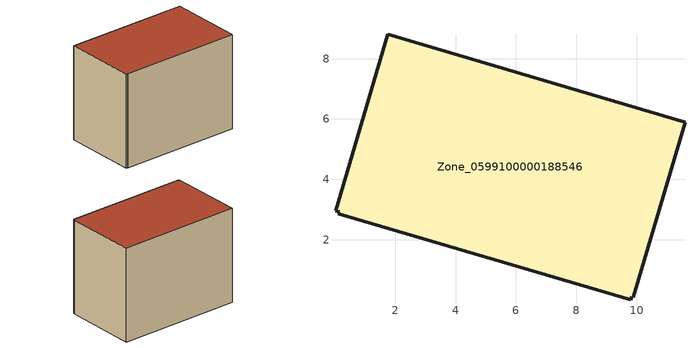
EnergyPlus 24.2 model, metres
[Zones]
Zone_0599100000188546
 floor ground (C_G): 0.02,2.96 1.76,8.8 11.61,5.89 9.89,0.1 9.84,0.11 9.81,0.01 0.12,2.86 0.14,2.93 z0.55
 wall outside (C_F): 1.76,8.8 0.02,2.96 0.14,2.93 0.12,2.86 9.81,0.01 9.84,0.11 9.89,0.1 11.61,5.89 1.76,8.8 z0.55:8.38
 roof outside (C_R): 9.89,0.1 11.61,5.89 1.76,8.8 0.02,2.96 0.14,2.93 0.12,2.86 9.81,0.01 9.84,0.11 z8.38
[BUILDING]
Pand.0599100000188546: North Axis=0; Terrain=City; Loads Convergence Tolerance Value=0.04; Temperature Convergence Tolerance Value=0.4; Solar Distribution=FullExterior; Maximum Number of Warmup Days=25; Minimum Number of Warmup Days=1
[Site:Location]
Rotterdam.The.Hague.AP_ZH_NLD Design_Conditions: Latitude=51.96; Longitude=4.45; Time Zone=1; Elevation=-4.5
[SITE:GROUNDTEMPERATURE:BUILDINGSURFACE]
18, 18, 18, 18, 18, 18, 18, 18, 18, 18, 18, 18
[MATERIAL] Thermal Absorptance=0.9; Solar Absorptance=0.7; Visible Absorptance=0.7
Name | Roughness | Thickness | Conductivity | Density | Specific Heat
G.TC.1965-1974 | MediumSmooth | 0.15 | 0.882353 | 540 | 1210
F.TC.1965-1974 | Rough | 0.3 | 0.697674 | 1920 | 840
R.TC.1965-1974 | MediumRough | 0.2 | 0.232558 | 1500 | 1000
[CONSTRUCTION]
C_G: G.TC.1965-1974
C_F: F.TC.1965-1974
C_R: R.TC.1965-1974
[ZONE]
Zone_0599100000188546: Type=1; Multiplier=1; Ceiling Height=Autocalculate; Volume=Autocalculate; Floor Area=autocalculate; Part of Total Floor Area=Yes
[ZONEINFILTRATION:DESIGNFLOWRATE]
Infil_Zone_0599100000188546: Zone or ZoneList or Space or SpaceList=Zone_0599100000188546; Schedule=AlwaysOn; Design Flow Rate Calculation Method=Flow/Area; Flow Rate per Floor Area=0.003; Constant Term Coefficient=1; Temperature Term Coefficient=0; Velocity Term Coefficient=0; Velocity Squared Term Coefficient=0
[HVACTEMPLATE:ZONE:IDEALLOADSAIRSYSTEM]
Zone_0599100000188546: Maximum Heating Supply Air Temperature=50; Minimum Cooling Supply Air Temperature=13; Maximum Heating Supply Air Humidity Ratio=0.0156; Minimum Cooling Supply Air Humidity Ratio=0.0077; Heating Limit=NoLimit; Cooling Limit=NoLimit; Dehumidification Control Type=ConstantSensibleHeatRatio; Cooling Sensible Heat Ratio=0.7; Dehumidification Setpoint=60; Humidification Control Type=None; Humidification Setpoint=30; Outdoor Air Method=None; Outdoor Air Flow Rate per Person=0.00944; Outdoor Air Flow Rate per Zone Floor Area=0; Outdoor Air Flow Rate per Zone=0; Demand Controlled Ventilation Type=None; Outdoor Air Economizer Type=NoEconomizer; Heat Recovery Type=None; Sensible Heat Recovery Effectiveness=0.7; Latent Heat Recovery Effectiveness=0.65
[ZONECONTROL:THERMOSTAT]
ThermostatControl_Zone_0599100000188546: Zone or ZoneList=Zone_0599100000188546; Control Type Schedule=DualSetpointControlType; Control 1=Thermostat_Zone_0599100000188546; Temperature Difference Between Cutout And Setpoint=0
[THERMOSTATSETPOINT:DUALSETPOINT]
Thermostat_Zone_0599100000188546: Heating Setpoint Temperature Schedule=HeatingSetpoint_Zone_0599100000188546; Cooling Setpoint Temperature Schedule=CoolingSetpoint_Zone_0599100000188546
[SCHEDULE:COMPACT]
HeatingSetpoint_Zone_0599100000188546: Through: 12/31, For: AllDays, Until: 24:00, 21
CoolingSetpoint_Zone_0599100000188546: Through: 12/31, For: AllDays, Until: 24:00, 24
DualSetpointControlType: Through: 12/31, For: AllDays, Until: 24:00, 4
AlwaysOn: Through: 12/31, For: AllDays, Until: 24:00, 1
